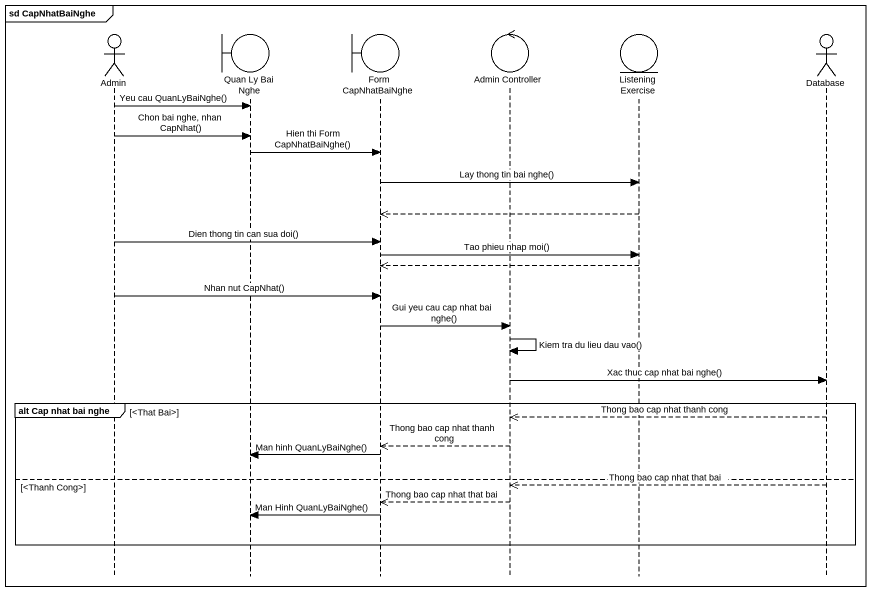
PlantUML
@startuml
mainframe sd CapNhatBaiNghe
hide footbox
actor Admin
boundary "Quan Ly Bai Nghe" as Quan_Ly_Bai_Nghe
boundary "Form CapNhatBaiNghe" as Form_CapNhatBaiNghe
control "Admin Controller" as Admin_Controller
entity "Listening Exercise" as Listening_Exercise
actor "Database" as Database_

Admin -> Quan_Ly_Bai_Nghe : Yeu cau QuanLyBaiNghe()
Admin -> Quan_Ly_Bai_Nghe : Chon bai nghe, nhan CapNhat()
Quan_Ly_Bai_Nghe -> Form_CapNhatBaiNghe : Hien thi Form CapNhatBaiNghe()
Form_CapNhatBaiNghe -> Listening_Exercise : Lay thong tin bai nghe()
Listening_Exercise -->> Form_CapNhatBaiNghe
Admin -> Form_CapNhatBaiNghe : Dien thong tin can sua doi()
Form_CapNhatBaiNghe -> Listening_Exercise : Tao phieu nhap moi()
Listening_Exercise -->> Form_CapNhatBaiNghe
Admin -> Form_CapNhatBaiNghe : Nhan nut CapNhat()
Form_CapNhatBaiNghe -> Admin_Controller : Gui yeu cau cap nhat bai nghe()
Admin_Controller -> Admin_Controller : Kiem tra du lieu dau vao()
Admin_Controller -> Database_ : Xac thuc cap nhat bai nghe()
group alt Cap nhat bai nghe [<That Bai>]
  Database_ -->> Admin_Controller : Thong bao cap nhat thanh cong
  Admin_Controller -->> Form_CapNhatBaiNghe : Thong bao cap nhat thanh cong
  Form_CapNhatBaiNghe -> Quan_Ly_Bai_Nghe : Man hinh QuanLyBaiNghe()
else <Thanh Cong>
  Database_ -->> Admin_Controller : Thong bao cap nhat that bai
  Admin_Controller -->> Form_CapNhatBaiNghe : Thong bao cap nhat that bai
  Form_CapNhatBaiNghe -> Quan_Ly_Bai_Nghe : Man Hinh QuanLyBaiNghe()
end
@enduml
